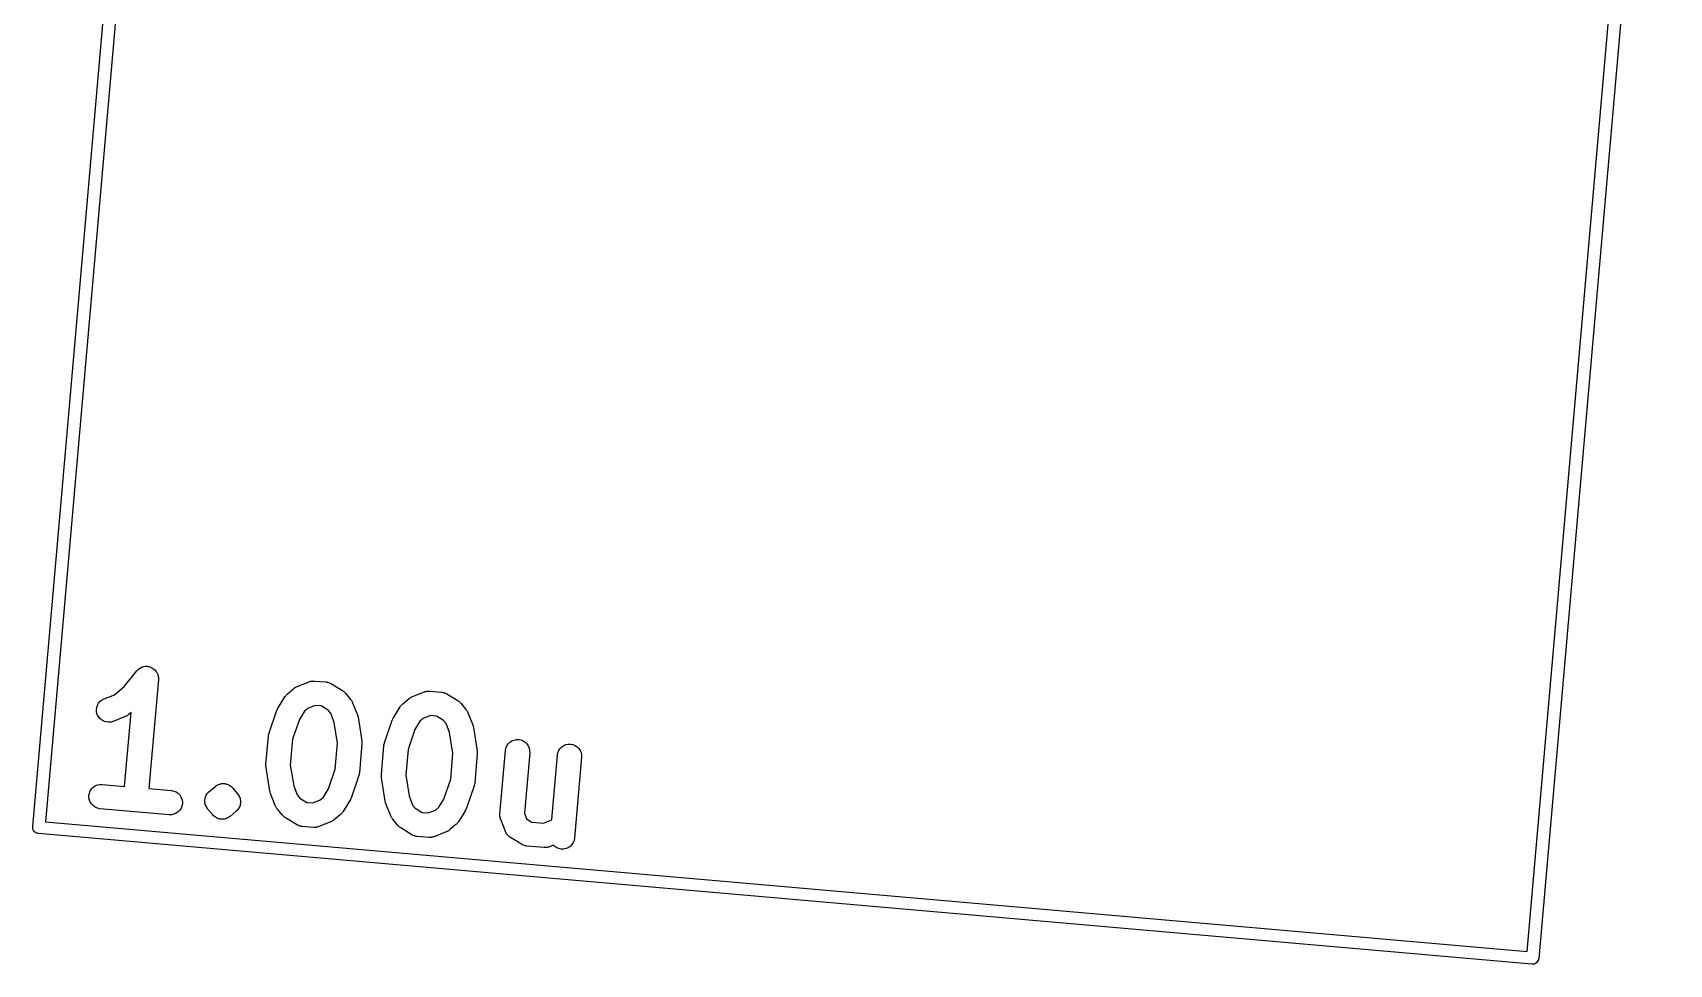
# Model space of a CAD drawing. Extents: x 72 to 342, y -189 to -99.
# Drawn here: x 137.19 to 157.71, y -182.07 to -170.39 of the extents above; entities that cross this region are included whole.
import ezdxf

# ---------------------------------------------------------------- set-up
doc = ezdxf.new("R2010")
doc.units = 0
doc.header["$MEASUREMENT"] = 0
doc.layers.add('BLACK', color=7, linetype='CONTINUOUS')

msp = doc.modelspace()

# ---------------------------------------------------------------- linework, layer by layer
at = {"layer": 'BLACK', "linetype": 'CONTINUOUS'}
for p, q in [((137.195, -180.344), (138.833, -161.627)), ((138.978, -161.712), (137.353, -180.285)), ((157.709, -163.278), (156.072, -181.995)), ((155.926, -181.91), (157.551, -163.337)), ((138.345, -178.584), (138.499, -178.392)), ((138.499, -178.392), (138.5, -178.39)), ((138.5, -178.39), (138.511, -178.38)), ((138.5, -178.39), (138.5, -178.39)), ((138.5, -178.39), (138.5, -178.39)), ((138.5, -178.39), (138.5, -178.39)), ((138.511, -178.38), (138.521, -178.369)), ((138.521, -178.369), (138.534, -178.361)), ((138.521, -178.369), (138.521, -178.369)), ((138.521, -178.369), (138.521, -178.369)), ((138.534, -178.361), (138.546, -178.353)), ((138.546, -178.353), (138.56, -178.347)), ((138.546, -178.353), (138.546, -178.353)), ((138.546, -178.353), (138.546, -178.353)), ((138.56, -178.347), (138.573, -178.341)), ((138.573, -178.341), (138.574, -178.341)), ((138.574, -178.341), (138.588, -178.338)), ((138.574, -178.341), (138.574, -178.341)), ((138.588, -178.338), (138.603, -178.335)), ((138.603, -178.335), (138.603, -178.335)), ((138.603, -178.335), (138.603, -178.335)), ((138.603, -178.335), (138.618, -178.335)), ((138.618, -178.335), (138.632, -178.335)), ((138.632, -178.335), (138.633, -178.335)), ((138.632, -178.335), (138.632, -178.335)), ((138.633, -178.335), (138.647, -178.338)), ((138.647, -178.338), (138.662, -178.341)), ((138.662, -178.341), (138.662, -178.341)), ((138.662, -178.341), (138.662, -178.341)), ((138.662, -178.341), (138.676, -178.347)), ((138.676, -178.347), (138.689, -178.352)), ((138.689, -178.352), (138.689, -178.352)), ((138.689, -178.352), (138.689, -178.352)), ((138.689, -178.352), (138.702, -178.361)), ((138.702, -178.361), (138.714, -178.369)), ((138.714, -178.369), (138.714, -178.369)), ((138.714, -178.369), (138.714, -178.369)), ((138.714, -178.369), (138.725, -178.379)), ((138.725, -178.379), (138.735, -178.39)), ((138.735, -178.39), (138.735, -178.39)), ((138.735, -178.39), (138.735, -178.39)), ((138.735, -178.39), (138.744, -178.402)), ((138.744, -178.402), (138.752, -178.414)), ((138.752, -178.414), (138.752, -178.414)), ((138.752, -178.414), (138.752, -178.414)), ((138.752, -178.414), (138.758, -178.428)), ((138.758, -178.428), (138.763, -178.442)), ((138.763, -178.442), (138.763, -178.442)), ((138.763, -178.442), (138.763, -178.442)), ((138.763, -178.442), (138.767, -178.457)), ((138.767, -178.457), (138.769, -178.471)), ((138.769, -178.471), (138.769, -178.471)), ((138.769, -178.471), (138.77, -178.471)), ((138.77, -178.471), (138.77, -178.486)), ((138.218, -178.691), (138.345, -178.584)), ((138.77, -178.5), (138.65, -179.867)), ((138.77, -178.486), (138.77, -178.5)), ((140.387, -178.679), (140.466, -178.613)), ((140.466, -178.613), (140.467, -178.612)), ((140.467, -178.612), (140.474, -178.607)), ((140.474, -178.607), (140.481, -178.602)), ((140.481, -178.602), (140.487, -178.599)), ((140.487, -178.599), (140.492, -178.596)), ((140.492, -178.596), (140.5, -178.592)), ((140.5, -178.592), (140.508, -178.588)), ((140.508, -178.588), (140.659, -178.529)), ((140.659, -178.529), (140.66, -178.528)), ((140.66, -178.528), (140.665, -178.527)), ((140.665, -178.527), (140.669, -178.525)), ((140.669, -178.525), (140.679, -178.523)), ((140.679, -178.523), (140.689, -178.52)), ((140.689, -178.52), (140.694, -178.52)), ((140.694, -178.52), (140.698, -178.519)), ((140.698, -178.519), (140.708, -178.519)), ((140.708, -178.519), (140.719, -178.518)), ((140.719, -178.518), (140.723, -178.519)), ((140.723, -178.519), (140.728, -178.519)), ((140.728, -178.519), (140.872, -178.531)), ((140.872, -178.531), (140.875, -178.532)), ((140.875, -178.532), (140.879, -178.532)), ((140.879, -178.532), (140.883, -178.533)), ((140.883, -178.533), (140.893, -178.535)), ((140.893, -178.535), (140.904, -178.537)), ((140.904, -178.537), (140.908, -178.539)), ((140.908, -178.539), (140.912, -178.54)), ((140.912, -178.54), (140.922, -178.545)), ((140.922, -178.545), (140.931, -178.549)), ((140.931, -178.549), (140.935, -178.551)), ((140.935, -178.551), (140.939, -178.553)), ((140.939, -178.553), (141.077, -178.638)), ((141.077, -178.638), (141.079, -178.639)), ((141.079, -178.639), (141.086, -178.645)), ((141.086, -178.645), (141.093, -178.649)), ((141.093, -178.649), (141.097, -178.654)), ((141.097, -178.654), (141.102, -178.658)), ((141.102, -178.658), (141.108, -178.664)), ((141.108, -178.664), (141.114, -178.67)), ((141.114, -178.67), (141.18, -178.749)), ((141.954, -178.715), (142.104, -178.655)), ((142.104, -178.655), (142.106, -178.655)), ((142.106, -178.655), (142.111, -178.653)), ((142.111, -178.653), (142.115, -178.652)), ((142.115, -178.652), (142.125, -178.649)), ((142.125, -178.649), (142.135, -178.647)), ((142.135, -178.647), (142.14, -178.646)), ((142.14, -178.646), (142.144, -178.646)), ((142.144, -178.646), (142.154, -178.645)), ((142.154, -178.645), (142.165, -178.645)), ((142.165, -178.645), (142.169, -178.645)), ((142.169, -178.645), (142.174, -178.645)), ((142.174, -178.645), (142.318, -178.658)), ((142.318, -178.658), (142.32, -178.658)), ((142.32, -178.658), (142.325, -178.659)), ((142.325, -178.659), (142.329, -178.659)), ((142.329, -178.659), (142.339, -178.662)), ((142.339, -178.662), (142.35, -178.664)), ((142.35, -178.664), (142.354, -178.666)), ((142.354, -178.666), (142.358, -178.667)), ((142.358, -178.667), (142.367, -178.671)), ((142.367, -178.671), (142.377, -178.675)), ((142.377, -178.675), (142.381, -178.678)), ((137.994, -178.88), (137.997, -178.85)), ((137.996, -178.909), (137.994, -178.88)), ((137.997, -178.85), (138.007, -178.822)), ((138.007, -178.822), (138.021, -178.796)), ((138.021, -178.796), (138.04, -178.773)), ((138.04, -178.773), (138.064, -178.755)), ((138.064, -178.755), (138.09, -178.741)), ((138.09, -178.741), (138.218, -178.691)), ((140.257, -178.881), (140.263, -178.869)), ((140.257, -178.882), (140.257, -178.881)), ((140.257, -178.883), (140.257, -178.882)), ((140.263, -178.869), (140.269, -178.856)), ((140.269, -178.856), (140.27, -178.855)), ((140.27, -178.855), (140.355, -178.716)), ((140.27, -178.855), (140.27, -178.855)), ((140.355, -178.716), (140.356, -178.715)), ((140.356, -178.715), (140.362, -178.708)), ((140.362, -178.708), (140.366, -178.701)), ((140.366, -178.701), (140.371, -178.696)), ((140.371, -178.696), (140.375, -178.691)), ((140.375, -178.691), (140.381, -178.686)), ((140.381, -178.686), (140.387, -178.679)), ((140.643, -178.863), (140.602, -178.897)), ((140.737, -178.826), (140.643, -178.863)), ((140.81, -178.832), (140.737, -178.826)), ((140.897, -178.885), (140.81, -178.832)), ((141.18, -178.749), (141.181, -178.75)), ((141.181, -178.75), (141.186, -178.758)), ((141.186, -178.758), (141.192, -178.764)), ((141.192, -178.764), (141.194, -178.77)), ((141.194, -178.77), (141.198, -178.775)), ((141.198, -178.775), (141.201, -178.783)), ((141.201, -178.783), (141.205, -178.791)), ((141.205, -178.791), (141.265, -178.942)), ((141.716, -178.981), (141.801, -178.843)), ((141.801, -178.843), (141.802, -178.841)), ((141.802, -178.841), (141.807, -178.834)), ((141.807, -178.834), (141.812, -178.827)), ((141.812, -178.827), (141.817, -178.823)), ((141.817, -178.823), (141.82, -178.818)), ((141.82, -178.818), (141.827, -178.812)), ((141.827, -178.812), (141.833, -178.806)), ((141.833, -178.806), (141.912, -178.74)), ((141.912, -178.74), (141.913, -178.739)), ((141.913, -178.739), (141.92, -178.734)), ((141.92, -178.734), (141.927, -178.729)), ((141.927, -178.729), (141.933, -178.726)), ((141.933, -178.726), (141.938, -178.722)), ((141.938, -178.722), (141.946, -178.719)), ((141.946, -178.719), (141.954, -178.715)), ((142.381, -178.678), (142.385, -178.68)), ((142.385, -178.68), (142.523, -178.765)), ((142.523, -178.765), (142.525, -178.766)), ((142.525, -178.766), (142.532, -178.771)), ((142.532, -178.771), (142.539, -178.776)), ((142.539, -178.776), (142.543, -178.78)), ((142.543, -178.78), (142.548, -178.784)), ((142.548, -178.784), (142.554, -178.791)), ((142.554, -178.791), (142.56, -178.797)), ((142.56, -178.797), (142.626, -178.875)), ((142.626, -178.875), (142.627, -178.877)), ((142.627, -178.877), (142.632, -178.884)), ((138.004, -178.938), (137.996, -178.909)), ((138.018, -178.965), (138.004, -178.938)), ((138.036, -178.988), (138.018, -178.965)), ((138.058, -179.007), (138.036, -178.988)), ((138.084, -179.022), (138.058, -179.007)), ((138.112, -179.032), (138.084, -179.022)), ((138.142, -179.035), (138.112, -179.032)), ((138.172, -179.033), (138.142, -179.035)), ((138.2, -179.025), (138.172, -179.033)), ((138.202, -179.025), (138.2, -179.025)), ((138.353, -178.965), (138.202, -179.025)), ((138.347, -179.84), (138.428, -178.913)), ((138.361, -178.961), (138.353, -178.965)), ((138.369, -178.958), (138.361, -178.961)), ((138.374, -178.954), (138.369, -178.958)), ((138.38, -178.951), (138.374, -178.954)), ((138.386, -178.946), (138.38, -178.951)), ((138.393, -178.941), (138.386, -178.946)), ((138.395, -178.94), (138.393, -178.941)), ((138.428, -178.913), (138.395, -178.94)), ((140.158, -179.168), (140.256, -178.885)), ((140.256, -178.885), (140.257, -178.883)), ((140.539, -179), (140.453, -179.249)), ((140.602, -178.897), (140.539, -179)), ((140.931, -178.926), (140.897, -178.885)), ((140.975, -179.038), (140.931, -178.926)), ((141.017, -179.299), (140.975, -179.038)), ((141.265, -178.942), (141.266, -178.944)), ((141.266, -178.944), (141.266, -178.944)), ((141.266, -178.944), (141.266, -178.945)), ((141.266, -178.945), (141.27, -178.959)), ((141.27, -178.959), (141.273, -178.972)), ((141.273, -178.972), (141.273, -178.973)), ((141.273, -178.973), (141.274, -178.974)), ((141.274, -178.974), (141.321, -179.269)), ((141.604, -179.294), (141.702, -179.011)), ((141.702, -179.011), (141.703, -179.009)), ((141.703, -179.008), (141.709, -178.995)), ((141.703, -179.009), (141.703, -179.008)), ((141.703, -179.009), (141.703, -179.009)), ((141.709, -178.995), (141.715, -178.982)), ((141.715, -178.982), (141.716, -178.982)), ((141.716, -178.982), (141.716, -178.981)), ((142.048, -179.024), (141.985, -179.126)), ((142.089, -178.989), (142.048, -179.024)), ((142.183, -178.952), (142.089, -178.989)), ((142.256, -178.958), (142.183, -178.952)), ((142.342, -179.012), (142.256, -178.958)), ((142.377, -179.052), (142.342, -179.012)), ((142.421, -179.165), (142.377, -179.052)), ((142.632, -178.884), (142.637, -178.891)), ((142.637, -178.891), (142.64, -178.896)), ((142.64, -178.896), (142.644, -178.902)), ((142.644, -178.902), (142.647, -178.91)), ((142.647, -178.91), (142.651, -178.917)), ((142.651, -178.917), (142.711, -179.068)), ((142.711, -179.068), (142.711, -179.07)), ((142.711, -179.07), (142.712, -179.071)), ((142.712, -179.071), (142.712, -179.071)), ((142.712, -179.071), (142.715, -179.085)), ((142.715, -179.085), (142.719, -179.099)), ((140.119, -179.565), (140.151, -179.204)), ((140.151, -179.197), (140.154, -179.185)), ((140.151, -179.199), (140.151, -179.197)), ((140.151, -179.202), (140.151, -179.199)), ((140.151, -179.204), (140.151, -179.202)), ((140.154, -179.185), (140.157, -179.173)), ((140.157, -179.173), (140.158, -179.17)), ((140.158, -179.17), (140.158, -179.168)), ((140.453, -179.249), (140.424, -179.573)), ((141.321, -179.269), (141.321, -179.271)), ((141.321, -179.271), (141.321, -179.274)), ((141.321, -179.274), (141.322, -179.277)), ((141.322, -179.277), (141.322, -179.289)), ((141.322, -179.289), (141.322, -179.301)), ((141.985, -179.126), (141.899, -179.376)), ((142.462, -179.425), (142.421, -179.165)), ((142.719, -179.099), (142.719, -179.1)), ((142.719, -179.1), (142.719, -179.1)), ((142.719, -179.1), (142.766, -179.396)), ((143.155, -179.308), (143.176, -179.287)), ((143.176, -179.287), (143.201, -179.27)), ((143.201, -179.27), (143.228, -179.259)), ((143.228, -179.259), (143.257, -179.253)), ((143.257, -179.253), (143.287, -179.253)), ((143.287, -179.253), (143.316, -179.258)), ((143.316, -179.258), (143.344, -179.27)), ((143.344, -179.27), (143.369, -179.286)), ((143.369, -179.286), (143.39, -179.307)), ((140.988, -179.623), (141.017, -179.299)), ((141.322, -179.306), (141.29, -179.668)), ((141.322, -179.301), (141.322, -179.304)), ((141.322, -179.304), (141.322, -179.306)), ((141.565, -179.692), (141.597, -179.33)), ((141.597, -179.323), (141.6, -179.311)), ((141.597, -179.326), (141.597, -179.323)), ((141.597, -179.328), (141.597, -179.326)), ((141.597, -179.33), (141.597, -179.328)), ((141.6, -179.311), (141.603, -179.299)), ((141.603, -179.299), (141.604, -179.297)), ((141.604, -179.297), (141.604, -179.294)), ((141.899, -179.376), (141.87, -179.7)), ((142.434, -179.749), (142.462, -179.425)), ((142.768, -179.433), (142.736, -179.794)), ((142.766, -179.396), (142.767, -179.398)), ((142.767, -179.398), (142.767, -179.401)), ((142.767, -179.401), (142.767, -179.403)), ((142.767, -179.403), (142.768, -179.415)), ((142.768, -179.415), (142.768, -179.428)), ((142.768, -179.428), (142.768, -179.43)), ((142.768, -179.43), (142.768, -179.433)), ((143.051, -180.186), (143.121, -179.391)), ((143.121, -179.389), (143.127, -179.36)), ((143.121, -179.391), (143.121, -179.389)), ((143.127, -179.36), (143.139, -179.332)), ((143.139, -179.332), (143.155, -179.308)), ((143.425, -179.418), (143.358, -180.177)), ((143.39, -179.307), (143.407, -179.331)), ((143.407, -179.331), (143.418, -179.359)), ((143.418, -179.359), (143.424, -179.388)), ((143.424, -179.388), (143.425, -179.418)), ((143.701, -180.253), (143.772, -179.448)), ((143.772, -179.446), (143.778, -179.417)), ((143.772, -179.448), (143.772, -179.446)), ((143.778, -179.417), (143.789, -179.389)), ((143.789, -179.389), (143.806, -179.365)), ((143.806, -179.365), (143.827, -179.343)), ((143.827, -179.343), (143.852, -179.327)), ((143.852, -179.327), (143.879, -179.315)), ((143.879, -179.315), (143.908, -179.31)), ((143.908, -179.31), (143.938, -179.31)), ((143.938, -179.31), (143.967, -179.315)), ((143.967, -179.315), (143.995, -179.326)), ((144.075, -179.475), (143.987, -180.487)), ((143.995, -179.326), (144.019, -179.343)), ((144.019, -179.343), (144.041, -179.364)), ((144.041, -179.364), (144.057, -179.388)), ((144.057, -179.388), (144.069, -179.416)), ((144.069, -179.416), (144.075, -179.445)), ((144.075, -179.445), (144.075, -179.475)), ((140.119, -179.568), (140.119, -179.565)), ((140.119, -179.571), (140.119, -179.568)), ((140.119, -179.583), (140.119, -179.571)), ((140.119, -179.595), (140.119, -179.583)), ((140.12, -179.598), (140.119, -179.595)), ((140.12, -179.601), (140.12, -179.598)), ((140.12, -179.603), (140.12, -179.601)), ((140.167, -179.898), (140.12, -179.603)), ((140.424, -179.573), (140.466, -179.834)), ((140.902, -179.872), (140.988, -179.623)), ((141.283, -179.702), (141.282, -179.704)), ((141.284, -179.699), (141.283, -179.702)), ((141.287, -179.687), (141.284, -179.699)), ((141.289, -179.675), (141.287, -179.687)), ((141.29, -179.67), (141.289, -179.673)), ((141.289, -179.673), (141.289, -179.675)), ((141.29, -179.668), (141.29, -179.67)), ((141.565, -179.695), (141.565, -179.692)), ((141.565, -179.697), (141.565, -179.695)), ((141.565, -179.71), (141.565, -179.697)), ((141.87, -179.7), (141.912, -179.96)), ((137.905, -179.924), (137.917, -179.896)), ((137.917, -179.896), (137.933, -179.871)), ((137.933, -179.871), (137.954, -179.85)), ((137.954, -179.85), (137.978, -179.834)), ((137.978, -179.834), (138.006, -179.822)), ((138.006, -179.822), (138.035, -179.816)), ((138.035, -179.816), (138.065, -179.816)), ((138.065, -179.816), (138.347, -179.84)), ((138.65, -179.867), (138.932, -179.891)), ((138.932, -179.891), (138.934, -179.892)), ((138.934, -179.892), (138.963, -179.898)), ((138.963, -179.898), (138.991, -179.909)), ((139.396, -179.915), (139.406, -179.905)), ((139.406, -179.905), (139.484, -179.839)), ((139.484, -179.839), (139.485, -179.838)), ((139.485, -179.838), (139.485, -179.838)), ((139.485, -179.838), (139.485, -179.838)), ((139.485, -179.838), (139.485, -179.838)), ((139.485, -179.838), (139.485, -179.838)), ((139.485, -179.838), (139.486, -179.838)), ((139.486, -179.838), (139.498, -179.83)), ((139.486, -179.838), (139.486, -179.838)), ((139.498, -179.83), (139.51, -179.822)), ((139.51, -179.822), (139.51, -179.821)), ((139.51, -179.821), (139.51, -179.821)), ((139.51, -179.821), (139.51, -179.821)), ((139.51, -179.821), (139.511, -179.821)), ((139.511, -179.821), (139.524, -179.816)), ((139.524, -179.816), (139.537, -179.81)), ((139.537, -179.81), (139.537, -179.81)), ((139.537, -179.81), (139.538, -179.81)), ((139.538, -179.81), (139.552, -179.807)), ((139.538, -179.81), (139.538, -179.81)), ((139.538, -179.81), (139.538, -179.81)), ((139.552, -179.807), (139.566, -179.804)), ((139.566, -179.804), (139.567, -179.804)), ((139.567, -179.804), (139.567, -179.804)), ((139.567, -179.804), (139.567, -179.804)), ((139.567, -179.804), (139.567, -179.804)), ((139.567, -179.804), (139.582, -179.804)), ((139.582, -179.804), (139.596, -179.804)), ((139.596, -179.804), (139.597, -179.804)), ((139.596, -179.804), (139.596, -179.804)), ((139.597, -179.804), (139.597, -179.804)), ((139.597, -179.804), (139.597, -179.804)), ((139.597, -179.804), (139.611, -179.807)), ((139.611, -179.807), (139.625, -179.809)), ((139.625, -179.809), (139.625, -179.81)), ((139.625, -179.81), (139.626, -179.81)), ((139.626, -179.81), (139.626, -179.81)), ((139.626, -179.81), (139.626, -179.81)), ((139.626, -179.81), (139.64, -179.815)), ((139.64, -179.815), (139.653, -179.821)), ((139.653, -179.821), (139.653, -179.821)), ((139.653, -179.821), (139.653, -179.821)), ((139.653, -179.821), (139.654, -179.821)), ((139.654, -179.821), (139.654, -179.821)), ((139.654, -179.821), (139.666, -179.829)), ((139.666, -179.829), (139.678, -179.837)), ((139.678, -179.837), (139.678, -179.837)), ((139.678, -179.837), (139.678, -179.837)), ((139.678, -179.837), (139.678, -179.837)), ((139.678, -179.837), (139.679, -179.838)), ((139.679, -179.838), (139.689, -179.848)), ((139.689, -179.848), (139.699, -179.858)), ((139.699, -179.858), (139.765, -179.936)), ((140.167, -179.899), (140.167, -179.898)), ((140.168, -179.9), (140.167, -179.899)), ((140.171, -179.913), (140.168, -179.9)), ((140.466, -179.834), (140.51, -179.946)), ((140.839, -179.975), (140.902, -179.872)), ((141.282, -179.704), (141.185, -179.987)), ((141.565, -179.722), (141.565, -179.71)), ((141.566, -179.724), (141.565, -179.722)), ((141.566, -179.727), (141.566, -179.724)), ((141.566, -179.729), (141.566, -179.727)), ((141.613, -180.025), (141.566, -179.729)), ((142.348, -179.998), (142.434, -179.749)), ((142.728, -179.831), (142.631, -180.114)), ((142.729, -179.828), (142.728, -179.831)), ((142.73, -179.826), (142.729, -179.828)), ((142.732, -179.814), (142.73, -179.826)), ((142.735, -179.802), (142.732, -179.814)), ((142.736, -179.797), (142.735, -179.799)), ((142.735, -179.799), (142.735, -179.802)), ((142.736, -179.794), (142.736, -179.797)), ((137.9, -179.953), (137.905, -179.924)), ((137.9, -179.983), (137.9, -179.953)), ((137.906, -180.012), (137.9, -179.983)), ((137.917, -180.039), (137.906, -180.012)), ((137.934, -180.064), (137.917, -180.039)), ((137.955, -180.085), (137.934, -180.064)), ((137.979, -180.102), (137.955, -180.085)), ((138.007, -180.113), (137.979, -180.102)), ((138.991, -179.909), (139.016, -179.926)), ((139.016, -179.926), (139.037, -179.947)), ((139.037, -179.947), (139.053, -179.971)), ((139.053, -179.971), (139.065, -179.999)), ((139.065, -180.087), (139.054, -180.114)), ((139.065, -179.999), (139.071, -180.028)), ((139.071, -180.058), (139.065, -180.087)), ((139.071, -180.028), (139.071, -180.058)), ((139.352, -180.007), (139.355, -179.993)), ((139.352, -180.008), (139.352, -180.007)), ((139.352, -180.007), (139.352, -180.007)), ((139.352, -180.022), (139.352, -180.008)), ((139.352, -180.036), (139.352, -180.022)), ((139.352, -180.037), (139.352, -180.036)), ((139.352, -180.038), (139.352, -180.037)), ((139.355, -180.051), (139.352, -180.038)), ((139.355, -179.993), (139.357, -179.979)), ((139.358, -180.066), (139.355, -180.051)), ((139.357, -179.979), (139.358, -179.978)), ((139.358, -179.978), (139.363, -179.964)), ((139.358, -179.978), (139.358, -179.978)), ((139.358, -180.067), (139.358, -180.066)), ((139.358, -180.066), (139.358, -180.066)), ((139.364, -180.08), (139.358, -180.067)), ((139.363, -179.964), (139.369, -179.951)), ((139.369, -180.093), (139.364, -180.08)), ((139.369, -179.95), (139.377, -179.938)), ((139.369, -179.951), (139.369, -179.95)), ((139.369, -179.951), (139.369, -179.951)), ((139.369, -180.094), (139.369, -180.093)), ((139.37, -180.094), (139.369, -180.094)), ((139.378, -180.106), (139.37, -180.094)), ((139.377, -179.938), (139.385, -179.926)), ((139.385, -180.118), (139.378, -180.106)), ((139.385, -179.925), (139.396, -179.915)), ((139.385, -179.926), (139.385, -179.925)), ((139.385, -179.926), (139.385, -179.926)), ((139.765, -179.936), (139.766, -179.937)), ((139.766, -179.937), (139.766, -179.937)), ((139.766, -179.937), (139.766, -179.937)), ((139.766, -179.937), (139.766, -179.938)), ((139.766, -179.938), (139.774, -179.95)), ((139.774, -179.95), (139.782, -179.962)), ((139.783, -180.106), (139.775, -180.118)), ((139.782, -179.962), (139.782, -179.962)), ((139.782, -179.962), (139.783, -179.963)), ((139.783, -179.963), (139.788, -179.976)), ((139.789, -180.092), (139.783, -180.105)), ((139.783, -180.105), (139.783, -180.105)), ((139.783, -180.105), (139.783, -180.106)), ((139.788, -179.976), (139.794, -179.989)), ((139.794, -180.078), (139.789, -180.092)), ((139.794, -179.989), (139.794, -179.99)), ((139.794, -179.99), (139.794, -179.99)), ((139.794, -179.99), (139.797, -180.004)), ((139.797, -180.063), (139.794, -180.077)), ((139.794, -180.077), (139.794, -180.078)), ((139.794, -180.078), (139.794, -180.078)), ((139.797, -180.004), (139.8, -180.018)), ((139.8, -180.049), (139.797, -180.063)), ((139.8, -180.018), (139.8, -180.019)), ((139.8, -180.019), (139.8, -180.019)), ((139.8, -180.019), (139.8, -180.034)), ((139.8, -180.034), (139.8, -180.048)), ((139.8, -180.048), (139.8, -180.049)), ((139.8, -180.049), (139.8, -180.049)), ((140.175, -179.927), (140.171, -179.913)), ((140.175, -179.928), (140.175, -179.927)), ((140.176, -179.93), (140.175, -179.928)), ((140.175, -179.928), (140.175, -179.928)), ((140.236, -180.081), (140.176, -179.93)), ((140.24, -180.089), (140.236, -180.081)), ((140.243, -180.097), (140.24, -180.089)), ((140.246, -180.102), (140.243, -180.097)), ((140.249, -180.108), (140.246, -180.102)), ((140.255, -180.114), (140.249, -180.108)), ((140.51, -179.946), (140.544, -179.987)), ((140.544, -179.987), (140.631, -180.04)), ((140.631, -180.04), (140.704, -180.046)), ((140.704, -180.046), (140.798, -180.009)), ((140.798, -180.009), (140.839, -179.975)), ((141.171, -180.017), (141.086, -180.156)), ((141.177, -180.003), (141.171, -180.016)), ((141.171, -180.016), (141.171, -180.017)), ((141.171, -180.017), (141.171, -180.017)), ((141.184, -179.991), (141.177, -180.003)), ((141.185, -179.987), (141.184, -179.989)), ((141.184, -179.989), (141.184, -179.99)), ((141.184, -179.99), (141.184, -179.991)), ((141.613, -180.026), (141.613, -180.025)), ((141.613, -180.025), (141.613, -180.025)), ((141.617, -180.04), (141.613, -180.026)), ((141.621, -180.053), (141.617, -180.04)), ((141.621, -180.054), (141.621, -180.053)), ((141.621, -180.055), (141.621, -180.054)), ((141.622, -180.057), (141.621, -180.055)), ((141.682, -180.208), (141.622, -180.057)), ((141.912, -179.96), (141.956, -180.073)), ((141.956, -180.073), (141.99, -180.113)), ((142.244, -180.136), (142.285, -180.101)), ((142.285, -180.101), (142.348, -179.998)), ((137.353, -180.285), (155.926, -181.91)), ((138.036, -180.119), (138.007, -180.113)), ((138.038, -180.119), (138.036, -180.119)), ((138.906, -180.195), (138.038, -180.119)), ((138.935, -180.195), (138.906, -180.195)), ((138.964, -180.189), (138.935, -180.195)), ((138.992, -180.177), (138.964, -180.189)), ((139.016, -180.16), (138.992, -180.177)), ((139.037, -180.139), (139.016, -180.16)), ((139.054, -180.114), (139.037, -180.139)), ((139.386, -180.119), (139.385, -180.118)), ((139.387, -180.12), (139.386, -180.119)), ((139.386, -180.119), (139.386, -180.119)), ((139.386, -180.119), (139.386, -180.119)), ((139.453, -180.198), (139.387, -180.12)), ((139.463, -180.208), (139.453, -180.198)), ((139.473, -180.218), (139.463, -180.208)), ((139.474, -180.219), (139.473, -180.218)), ((139.473, -180.218), (139.473, -180.218)), ((139.486, -180.227), (139.474, -180.219)), ((139.474, -180.219), (139.474, -180.219)), ((139.474, -180.219), (139.474, -180.219)), ((139.498, -180.235), (139.486, -180.227)), ((139.499, -180.235), (139.498, -180.235)), ((139.498, -180.235), (139.498, -180.235)), ((139.498, -180.235), (139.498, -180.235)), ((139.512, -180.241), (139.499, -180.235)), ((139.499, -180.235), (139.499, -180.235)), ((139.526, -180.246), (139.512, -180.241)), ((139.527, -180.246), (139.526, -180.246)), ((139.526, -180.246), (139.526, -180.246)), ((139.526, -180.246), (139.526, -180.246)), ((139.526, -180.246), (139.526, -180.246)), ((139.541, -180.249), (139.527, -180.246)), ((139.555, -180.252), (139.541, -180.249)), ((139.556, -180.252), (139.555, -180.252)), ((139.555, -180.252), (139.555, -180.252)), ((139.555, -180.252), (139.555, -180.252)), ((139.555, -180.252), (139.555, -180.252)), ((139.57, -180.252), (139.556, -180.252)), ((139.584, -180.252), (139.57, -180.252)), ((139.585, -180.252), (139.584, -180.252)), ((139.6, -180.249), (139.585, -180.252)), ((139.585, -180.252), (139.585, -180.252)), ((139.585, -180.252), (139.585, -180.252)), ((139.585, -180.252), (139.585, -180.252)), ((139.614, -180.246), (139.6, -180.249)), ((139.615, -180.246), (139.614, -180.246)), ((139.614, -180.246), (139.614, -180.246)), ((139.614, -180.246), (139.614, -180.246)), ((139.614, -180.246), (139.614, -180.246)), ((139.628, -180.24), (139.615, -180.246)), ((139.641, -180.235), (139.628, -180.24)), ((139.642, -180.235), (139.641, -180.235)), ((139.641, -180.235), (139.641, -180.235)), ((139.654, -180.226), (139.642, -180.234)), ((139.642, -180.234), (139.642, -180.234)), ((139.642, -180.234), (139.642, -180.235)), ((139.666, -180.218), (139.654, -180.226)), ((139.667, -180.218), (139.666, -180.218)), ((139.666, -180.218), (139.666, -180.218)), ((139.666, -180.218), (139.666, -180.218)), ((139.666, -180.218), (139.666, -180.218)), ((139.668, -180.217), (139.667, -180.218)), ((139.667, -180.218), (139.667, -180.218)), ((139.667, -180.218), (139.667, -180.218)), ((139.746, -180.151), (139.668, -180.217)), ((139.756, -180.141), (139.746, -180.151)), ((139.766, -180.131), (139.756, -180.141)), ((139.767, -180.13), (139.766, -180.131)), ((139.775, -180.118), (139.767, -180.13)), ((139.767, -180.13), (139.767, -180.13)), ((140.259, -180.121), (140.255, -180.114)), ((140.261, -180.123), (140.259, -180.121)), ((140.327, -180.202), (140.261, -180.123)), ((140.333, -180.208), (140.327, -180.202)), ((140.338, -180.214), (140.333, -180.208)), ((140.343, -180.218), (140.338, -180.214)), ((140.348, -180.223), (140.343, -180.218)), ((140.355, -180.227), (140.348, -180.223)), ((140.362, -180.233), (140.355, -180.227)), ((140.364, -180.234), (140.362, -180.233)), ((140.502, -180.319), (140.364, -180.234)), ((140.933, -180.283), (140.782, -180.343)), ((140.941, -180.28), (140.933, -180.283)), ((140.949, -180.276), (140.941, -180.28)), ((140.954, -180.273), (140.949, -180.276)), ((140.96, -180.27), (140.954, -180.273)), ((140.966, -180.265), (140.96, -180.27)), ((140.974, -180.26), (140.966, -180.265)), ((140.975, -180.258), (140.974, -180.26)), ((141.054, -180.193), (140.975, -180.258)), ((141.06, -180.186), (141.054, -180.193)), ((141.066, -180.181), (141.06, -180.186)), ((141.07, -180.176), (141.066, -180.181)), ((141.075, -180.171), (141.07, -180.176)), ((141.079, -180.164), (141.075, -180.171)), ((141.085, -180.157), (141.079, -180.164)), ((141.086, -180.156), (141.085, -180.157)), ((141.686, -180.215), (141.682, -180.208)), ((141.689, -180.223), (141.686, -180.215)), ((141.692, -180.229), (141.689, -180.223)), ((141.695, -180.234), (141.692, -180.229)), ((141.701, -180.241), (141.695, -180.234)), ((141.705, -180.248), (141.701, -180.241)), ((141.707, -180.25), (141.705, -180.248)), ((141.773, -180.328), (141.707, -180.25)), ((141.99, -180.113), (142.077, -180.167)), ((142.077, -180.167), (142.15, -180.173)), ((142.15, -180.173), (142.244, -180.136)), ((142.506, -180.313), (142.5, -180.319)), ((142.512, -180.307), (142.506, -180.313)), ((142.516, -180.302), (142.512, -180.307)), ((142.521, -180.298), (142.516, -180.302)), ((142.525, -180.291), (142.521, -180.298)), ((142.53, -180.284), (142.525, -180.291)), ((142.532, -180.282), (142.53, -180.284)), ((142.617, -180.144), (142.532, -180.282)), ((142.623, -180.13), (142.617, -180.143)), ((142.617, -180.143), (142.617, -180.143)), ((142.617, -180.143), (142.617, -180.144)), ((142.63, -180.117), (142.623, -180.13)), ((142.631, -180.114), (142.63, -180.116)), ((142.63, -180.116), (142.63, -180.116)), ((142.63, -180.116), (142.63, -180.117)), ((143.052, -180.191), (143.051, -180.186)), ((143.051, -180.195), (143.052, -180.191)), ((143.052, -180.206), (143.051, -180.195)), ((143.052, -180.216), (143.052, -180.206)), ((143.053, -180.22), (143.052, -180.216)), ((143.053, -180.225), (143.053, -180.22)), ((143.056, -180.235), (143.053, -180.225)), ((143.058, -180.245), (143.056, -180.235)), ((143.06, -180.249), (143.058, -180.245)), ((143.061, -180.254), (143.06, -180.249)), ((143.062, -180.256), (143.061, -180.254)), ((143.121, -180.406), (143.062, -180.256)), ((143.358, -180.177), (143.386, -180.247)), ((143.386, -180.247), (143.45, -180.287)), ((143.45, -180.287), (143.596, -180.299)), ((143.596, -180.299), (143.69, -180.262)), ((143.69, -180.262), (143.701, -180.253)), ((137.195, -180.348), (137.195, -180.344)), ((137.195, -180.363), (137.195, -180.348)), ((137.198, -180.377), (137.195, -180.363)), ((137.204, -180.391), (137.198, -180.377)), ((137.212, -180.404), (137.204, -180.391)), ((137.223, -180.414), (137.212, -180.404)), ((137.235, -180.422), (137.223, -180.414)), ((137.249, -180.428), (137.235, -180.422)), ((137.26, -180.43), (137.249, -180.428)), ((137.264, -180.431), (137.26, -180.43)), ((137.26, -180.43), (137.26, -180.43)), ((137.268, -180.431), (137.264, -180.431)), ((155.985, -182.068), (137.268, -180.431)), ((140.506, -180.321), (140.502, -180.319)), ((140.51, -180.323), (140.506, -180.321)), ((140.519, -180.327), (140.51, -180.323)), ((140.529, -180.332), (140.519, -180.327)), ((140.533, -180.333), (140.529, -180.332)), ((140.537, -180.334), (140.533, -180.333)), ((140.547, -180.337), (140.537, -180.334)), ((140.557, -180.339), (140.547, -180.337)), ((140.562, -180.339), (140.557, -180.339)), ((140.566, -180.34), (140.562, -180.339)), ((140.568, -180.341), (140.566, -180.34)), ((140.713, -180.353), (140.568, -180.341)), ((140.717, -180.353), (140.713, -180.353)), ((140.722, -180.354), (140.717, -180.353)), ((140.732, -180.353), (140.722, -180.354)), ((140.743, -180.353), (140.732, -180.353)), ((140.747, -180.352), (140.743, -180.353)), ((140.752, -180.352), (140.747, -180.352)), ((140.762, -180.349), (140.752, -180.352)), ((140.772, -180.347), (140.762, -180.349)), ((140.776, -180.345), (140.772, -180.347)), ((140.78, -180.344), (140.776, -180.345)), ((140.782, -180.343), (140.78, -180.344)), ((141.779, -180.334), (141.773, -180.328)), ((141.784, -180.341), (141.779, -180.334)), ((141.789, -180.345), (141.784, -180.341)), ((141.794, -180.349), (141.789, -180.345)), ((141.801, -180.354), (141.794, -180.349)), ((141.808, -180.359), (141.801, -180.354)), ((141.81, -180.36), (141.808, -180.359)), ((141.948, -180.445), (141.81, -180.36)), ((141.952, -180.447), (141.948, -180.445)), ((141.956, -180.45), (141.952, -180.447)), ((141.965, -180.454), (141.956, -180.45)), ((141.975, -180.458), (141.965, -180.454)), ((141.979, -180.459), (141.975, -180.458)), ((141.983, -180.461), (141.979, -180.459)), ((141.993, -180.463), (141.983, -180.461)), ((142.003, -180.466), (141.993, -180.463)), ((142.008, -180.466), (142.003, -180.466)), ((142.012, -180.467), (142.008, -180.466)), ((142.014, -180.467), (142.012, -180.467)), ((142.159, -180.48), (142.014, -180.467)), ((142.163, -180.48), (142.159, -180.48)), ((142.168, -180.48), (142.163, -180.48)), ((142.178, -180.48), (142.168, -180.48)), ((142.189, -180.479), (142.178, -180.48)), ((142.193, -180.478), (142.189, -180.479)), ((142.198, -180.478), (142.193, -180.478)), ((142.208, -180.475), (142.198, -180.478)), ((142.218, -180.473), (142.208, -180.475)), ((142.222, -180.472), (142.218, -180.473)), ((142.226, -180.47), (142.222, -180.472)), ((142.228, -180.47), (142.226, -180.47)), ((142.379, -180.41), (142.228, -180.47)), ((142.387, -180.406), (142.379, -180.41)), ((142.395, -180.403), (142.387, -180.406)), ((142.4, -180.399), (142.395, -180.403)), ((142.406, -180.396), (142.4, -180.399)), ((142.412, -180.391), (142.406, -180.396)), ((142.419, -180.386), (142.412, -180.391)), ((142.421, -180.385), (142.419, -180.386)), ((142.5, -180.319), (142.421, -180.385)), ((143.123, -180.409), (143.121, -180.406)), ((143.124, -180.413), (143.123, -180.409)), ((143.13, -180.423), (143.124, -180.413)), ((143.135, -180.433), (143.13, -180.423)), ((143.137, -180.436), (143.135, -180.433)), ((143.138, -180.438), (143.137, -180.436)), ((143.146, -180.447), (143.138, -180.438)), ((143.153, -180.456), (143.146, -180.447)), ((143.156, -180.458), (143.153, -180.456)), ((143.158, -180.461), (143.156, -180.458)), ((143.167, -180.468), (143.158, -180.461)), ((143.176, -180.476), (143.167, -180.468)), ((143.179, -180.477), (143.176, -180.476)), ((143.181, -180.479), (143.179, -180.477)), ((143.183, -180.48), (143.181, -180.479)), ((143.321, -180.565), (143.183, -180.48)), ((143.981, -180.518), (143.969, -180.545)), ((143.987, -180.489), (143.981, -180.518)), ((143.987, -180.487), (143.987, -180.489)), ((143.325, -180.567), (143.321, -180.565)), ((143.329, -180.57), (143.325, -180.567)), ((143.339, -180.574), (143.329, -180.57)), ((143.348, -180.578), (143.339, -180.574)), ((143.353, -180.579), (143.348, -180.578)), ((143.357, -180.581), (143.353, -180.579)), ((143.367, -180.583), (143.357, -180.581)), ((143.377, -180.586), (143.367, -180.583)), ((143.381, -180.586), (143.377, -180.586)), ((143.386, -180.587), (143.381, -180.586)), ((143.388, -180.587), (143.386, -180.587)), ((143.605, -180.606), (143.388, -180.587)), ((143.609, -180.606), (143.605, -180.606)), ((143.614, -180.607), (143.609, -180.606)), ((143.624, -180.606), (143.614, -180.607)), ((143.635, -180.606), (143.624, -180.606)), ((143.639, -180.605), (143.635, -180.606)), ((143.643, -180.605), (143.639, -180.605)), ((143.653, -180.602), (143.643, -180.605)), ((143.664, -180.6), (143.653, -180.602)), ((143.668, -180.598), (143.664, -180.6)), ((143.672, -180.597), (143.668, -180.598)), ((143.674, -180.596), (143.672, -180.597)), ((143.724, -180.577), (143.674, -180.596)), ((143.739, -180.592), (143.724, -180.577)), ((143.764, -180.608), (143.739, -180.592)), ((143.791, -180.619), (143.764, -180.608)), ((143.821, -180.625), (143.791, -180.619)), ((143.85, -180.625), (143.821, -180.625)), ((143.88, -180.619), (143.85, -180.625)), ((143.907, -180.608), (143.88, -180.619)), ((143.932, -180.591), (143.907, -180.608)), ((143.953, -180.57), (143.932, -180.591)), ((143.969, -180.545), (143.953, -180.57)), ((155.989, -182.069), (155.985, -182.068)), ((156.004, -182.069), (155.989, -182.069)), ((156.018, -182.066), (156.004, -182.069)), ((156.032, -182.06), (156.018, -182.066)), ((156.045, -182.051), (156.032, -182.06)), ((156.055, -182.04), (156.045, -182.051)), ((156.063, -182.028), (156.055, -182.04)), ((156.069, -182.014), (156.063, -182.028)), ((156.071, -182.003), (156.069, -182.014)), ((156.072, -181.999), (156.071, -182.003)), ((156.071, -182.003), (156.071, -182.003)), ((156.072, -181.995), (156.072, -181.999))]:
    msp.add_line(p, q, dxfattribs=at)

doc.saveas('drawing.dxf')
